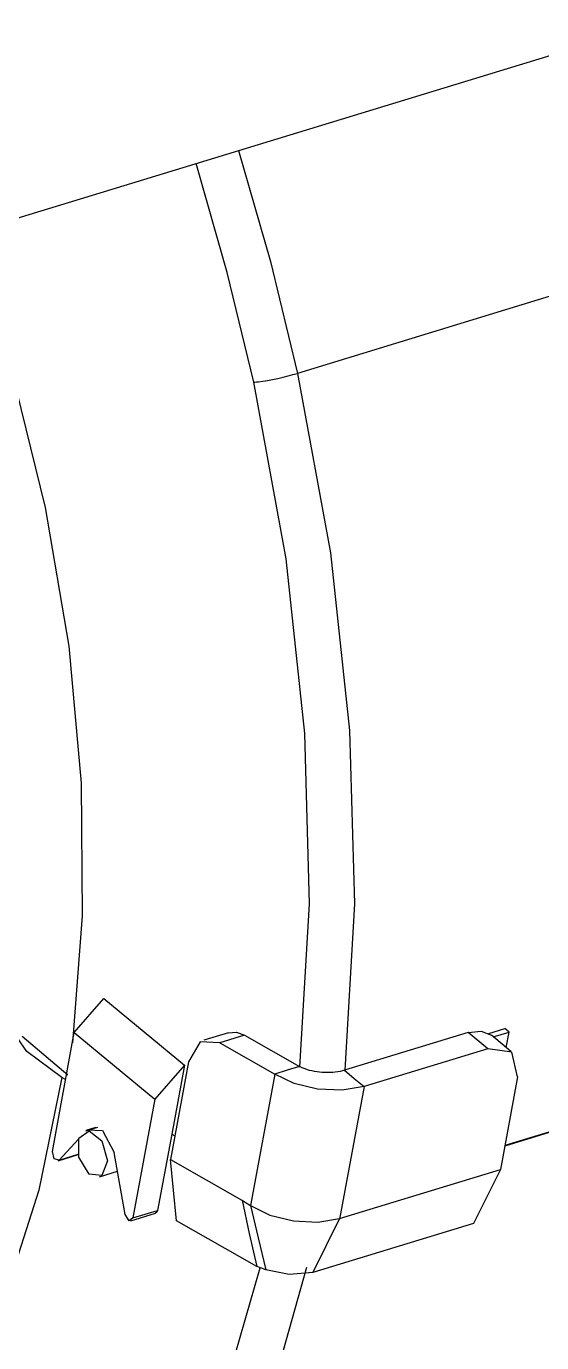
# Model space of a CAD drawing. Extents: x 594 to 813, y 174 to 240.
# Drawn here: x 736.058 to 736.306, y 231.085 to 231.719 of the extents above; entities that cross this region are included whole.
import ezdxf

# ---------------------------------------------------------------- set-up
doc = ezdxf.new("R2010")
doc.units = 0
doc.header["$MEASUREMENT"] = 0
doc.layers.add('AC.REF(S). PIPING', color=3, linetype='CONTINUOUS', lineweight=30)
doc.layers.add('LG-AIRCON', color=3, linetype='CONTINUOUS')

# ---------------------------------------------------------------- blocks, each defined once
blk = doc.blocks.new('B1-Low Static-Isometric')
at = {"layer": 'LG-AIRCON', "color": 3, "linetype": 'Continuous'}
blk.add_line((4545.564, 4518.014), (4659.636, 4552.867), dxfattribs=at)
at = {"layer": 'LG-AIRCON', "color": 43, "linetype": 'Continuous'}
for p, q in [((4658.647, 4540.965), (4604.172, 4524.321)), ((4601.344, 4535.056), (4602.872, 4529.71)), ((4600.793, 4529.183), (4599.293, 4534.43)), ((4602.872, 4529.71), (4604.172, 4524.321)), ((4602.069, 4523.894), (4600.793, 4529.183)), ((4590.392, 4524.52), (4592.032, 4517.857)), ((4603.727, 4524.197), (4603.959, 4524.259)), ((4603.959, 4524.259), (4604.172, 4524.321)), ((4604.172, 4524.321), (4605.764, 4515.674)), ((4602.069, 4523.894), (4602.099, 4523.897)), ((4603.633, 4515.392), (4602.069, 4523.894)), ((4602.099, 4523.897), (4602.129, 4523.899)), ((4602.129, 4523.899), (4602.211, 4523.907)), ((4602.211, 4523.907), (4602.298, 4523.917)), ((4602.298, 4523.917), (4602.505, 4523.946)), ((4602.505, 4523.946), (4602.734, 4523.983)), ((4602.734, 4523.983), (4602.977, 4524.028)), ((4602.977, 4524.028), (4603.228, 4524.08)), ((4603.228, 4524.08), (4603.481, 4524.137)), ((4603.481, 4524.137), (4603.727, 4524.197)), ((4592.032, 4517.857), (4593.16, 4511.177)), ((4604.532, 4506.973), (4603.633, 4515.392)), ((4605.764, 4515.674), (4606.683, 4507.111)), ((4593.16, 4511.177), (4593.758, 4504.584)), ((4604.753, 4498.765), (4604.532, 4506.973)), ((4606.683, 4507.111), (4606.915, 4498.761)), ((4593.758, 4504.584), (4593.818, 4498.178)), ((4604.291, 4490.894), (4604.753, 4498.765)), ((4606.915, 4498.761), (4606.457, 4490.749)), ((4593.818, 4498.178), (4593.337, 4492.061)), ((4593.43, 4492.567), (4594.856, 4494.204)), ((4594.856, 4494.204), (4598.734, 4490.995)), ((4591.142, 4491.642), (4590.207, 4492.998)), ((4592.374, 4486.839), (4593.43, 4492.567)), ((4593.43, 4492.567), (4597.308, 4489.358)), ((4600.856, 4492.554), (4599.664, 4492.19)), ((4600.856, 4492.554), (4601.234, 4492.577)), ((4601.234, 4492.577), (4601.634, 4492.432)), ((4612.397, 4492.564), (4606.441, 4490.744)), ((4612.397, 4492.564), (4613.023, 4492.632)), ((4613.338, 4491.786), (4612.397, 4492.564)), ((4613.023, 4492.632), (4613.514, 4492.43)), ((4613.388, 4492.516), (4614.162, 4492.753)), ((4613.606, 4492.354), (4614.365, 4492.586)), ((4614.365, 4492.586), (4614.162, 4492.753)), ((4614.227, 4491.84), (4614.365, 4492.586)), ((4593.121, 4490.512), (4590.913, 4492.37)), ((4599.484, 4492.109), (4598.927, 4491.154)), ((4600.443, 4492.068), (4599.484, 4492.109)), ((4601.634, 4492.432), (4600.443, 4492.068)), ((4600.443, 4492.068), (4603.091, 4490.565)), ((4601.634, 4492.432), (4604.282, 4490.929)), ((4614.455, 4491.651), (4613.514, 4492.43)), ((4592.824, 4490.4), (4591.142, 4491.642)), ((4613.338, 4491.786), (4607.381, 4489.966)), ((4614.498, 4491.612), (4613.338, 4491.786)), ((4614.773, 4490.422), (4614.498, 4491.612)), ((4598.734, 4490.995), (4597.308, 4489.358)), ((4598.927, 4491.154), (4598.058, 4486.442)), ((4598.734, 4490.995), (4598.122, 4487.674)), ((4603.687, 4490.747), (4603.091, 4490.565)), ((4604.282, 4490.929), (4603.687, 4490.747)), ((4604.407, 4490.866), (4604.282, 4490.929)), ((4604.547, 4490.809), (4604.407, 4490.866)), ((4604.652, 4490.773), (4604.547, 4490.809)), ((4604.763, 4490.741), (4604.652, 4490.773)), ((4604.878, 4490.713), (4604.763, 4490.741)), ((4604.997, 4490.689), (4604.878, 4490.713)), ((4605.12, 4490.67), (4604.997, 4490.689)), ((4605.245, 4490.654), (4605.12, 4490.67)), ((4605.372, 4490.643), (4605.245, 4490.654)), ((4605.499, 4490.637), (4605.372, 4490.643)), ((4605.877, 4490.644), (4605.753, 4490.637)), ((4605.999, 4490.655), (4605.877, 4490.644)), ((4606.117, 4490.671), (4605.999, 4490.655)), ((4606.23, 4490.691), (4606.117, 4490.671)), ((4606.338, 4490.716), (4606.23, 4490.691)), ((4606.441, 4490.744), (4606.338, 4490.716)), ((4606.441, 4490.744), (4606.911, 4490.355)), ((4592.824, 4490.4), (4591.72, 4484.964)), ((4593.011, 4490.293), (4592.824, 4490.4)), ((4603.091, 4490.565), (4601.923, 4484.23)), ((4604.011, 4490.111), (4603.091, 4490.565)), ((4605.149, 4489.838), (4604.011, 4490.111)), ((4605.626, 4490.634), (4605.499, 4490.637)), ((4605.753, 4490.637), (4605.626, 4490.634)), ((4606.911, 4490.355), (4607.381, 4489.966)), ((4614.773, 4490.422), (4613.951, 4485.966)), ((4606.331, 4489.79), (4605.149, 4489.838)), ((4607.381, 4489.966), (4606.203, 4483.573)), ((4607.381, 4489.966), (4606.331, 4489.79)), ((4597.308, 4489.358), (4596.252, 4483.629)), ((4619.293, 4488.664), (4614.16, 4487.096)), ((4619.265, 4488.677), (4614.164, 4487.118)), ((4593.654, 4487.479), (4594.147, 4487.829)), ((4593.654, 4486.552), (4593.654, 4487.479)), ((4594.543, 4487.99), (4593.972, 4487.815)), ((4594.045, 4487.87), (4594.003, 4487.824)), ((4594.045, 4487.87), (4594.488, 4488.005)), ((4594.045, 4487.87), (4594.794, 4487.844)), ((4594.147, 4487.829), (4594.762, 4487.339)), ((4594.794, 4487.844), (4595.354, 4486.787)), ((4598.122, 4487.674), (4597.444, 4483.993)), ((4598.122, 4487.674), (4598.27, 4487.59)), ((4592.469, 4486.477), (4592.374, 4486.839)), ((4593.636, 4487.429), (4592.703, 4486.422)), ((4594.762, 4487.339), (4595.036, 4486.378)), ((4592.703, 4486.422), (4592.469, 4486.477)), ((4592.652, 4486.389), (4593.621, 4486.685)), ((4592.703, 4486.422), (4593.617, 4486.701)), ((4594.147, 4485.747), (4593.654, 4486.552)), ((4595.036, 4486.378), (4594.762, 4485.669)), ((4595.878, 4483.794), (4595.354, 4486.787)), ((4598.058, 4486.442), (4601.505, 4484.486)), ((4598.356, 4483.485), (4598.058, 4486.442)), ((4594.762, 4485.669), (4594.147, 4485.747)), ((4594.645, 4485.612), (4595.513, 4485.877)), ((4606.208, 4483.6), (4613.951, 4485.966)), ((4613.951, 4485.966), (4612.659, 4483.368)), ((4591.72, 4484.964), (4590.139, 4479.985)), ((4601.506, 4484.488), (4601.714, 4484.359)), ((4601.506, 4484.488), (4601.855, 4482.888)), ((4601.714, 4484.359), (4601.923, 4484.23)), ((4596.067, 4483.499), (4595.878, 4483.794)), ((4596.154, 4483.491), (4597.345, 4483.855)), ((4596.252, 4483.629), (4597.444, 4483.993)), ((4597.408, 4483.902), (4597.345, 4483.855)), ((4597.444, 4483.993), (4597.408, 4483.902)), ((4601.923, 4484.23), (4602.841, 4483.768)), ((4601.923, 4484.23), (4602.291, 4482.68)), ((4602.841, 4483.768), (4603.978, 4483.488)), ((4596.252, 4483.629), (4596.067, 4483.499)), ((4602.224, 4481.29), (4598.356, 4483.485)), ((4603.978, 4483.488), (4605.159, 4483.432)), ((4612.659, 4483.368), (4604.916, 4481.002)), ((4605.159, 4483.432), (4606.208, 4483.601)), ((4606.208, 4483.601), (4605.562, 4482.301)), ((4601.855, 4482.888), (4602.224, 4481.29)), ((4602.291, 4482.68), (4602.659, 4481.129)), ((4605.562, 4482.301), (4604.916, 4481.002)), ((4600.714, 4475.479), (4602.382, 4481.227)), ((4602.442, 4481.21), (4602.224, 4481.29)), ((4602.659, 4481.129), (4602.442, 4481.21)), ((4604.618, 4481.248), (4602.928, 4475.256)), ((4603.78, 4480.904), (4602.659, 4481.129)), ((4604.915, 4481.002), (4603.78, 4480.904))]:
    blk.add_line(p, q, dxfattribs=at)
blk = doc.blocks.new('A$C66FF4859')
at = {"layer": 'LG-AIRCON'}
blk.add_blockref('B1-Low Static-Isometric', (-9043.256, -2648.868), dxfattribs=at)

msp = doc.modelspace()

# ---------------------------------------------------------------- block references
at = {"layer": 'AC.REF(S). PIPING', "linetype": 'Continuous', "xscale": 0.0099999999999909, "yscale": 0.0099999999999909, "zscale": 0.0099999999999909}
msp.add_blockref('A$C66FF4859', (780.57912, 212.79731), dxfattribs=at)

doc.saveas('drawing.dxf')
